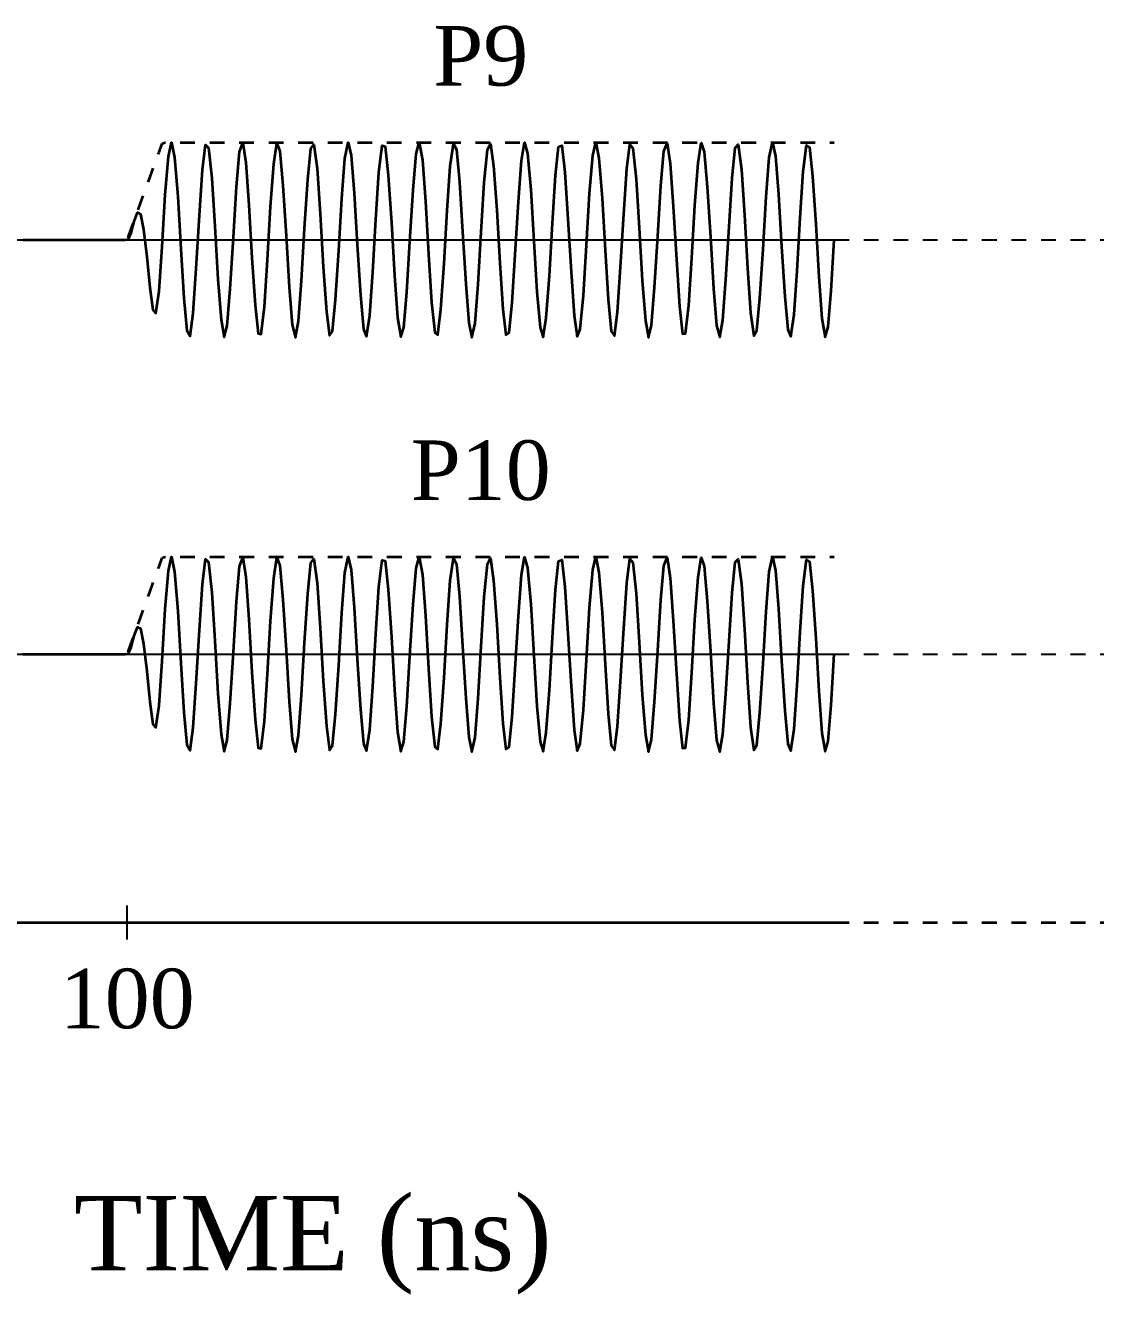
# Model space of a CAD drawing. Header units: metres. Extents: x -19 to 182, y -9 to 258.
# Drawn here: x 79.8 to 130.5, y -8.7 to 51.5 of the extents above; entities that cross this region are included whole.
import ezdxf
from ezdxf.enums import TextEntityAlignment as Align

# ---------------------------------------------------------------- set-up
doc = ezdxf.new("R2010")
doc.units = ezdxf.units.M
doc.linetypes.add('JIS_02_0.7', pattern=[1.4, 0.7, -0.7])
doc.layers.add('BASE', color=8, linetype='Continuous', lineweight=25)
doc.layers.add('WAVE', color=7, linetype='Continuous', lineweight=35)
doc.layers.add('TEXT', color=7, linetype='Continuous')
doc.styles.add('TNR', font='Times New Roman.ttf')

msp = doc.modelspace()

# ---------------------------------------------------------------- linework, layer by layer
at = {"layer": 'BASE', "lineweight": 25, "flags": 128}
for points in [[(0.838, 41.318), (118.146, 41.318)], [(0.838, 21.67), (118.146, 21.67)], [(84.63, 8.148), (84.63, 9.766)]]:
    msp.add_lwpolyline(points, dxfattribs=at)
at = {"layer": 'BASE', "linetype": 'JIS_02_0.7', "lineweight": 25, "flags": 128}
for points in [[(118.146, 41.318), (131.553, 41.318)], [(118.146, 21.67), (131.553, 21.67)]]:
    msp.add_lwpolyline(points, dxfattribs=at)
at = {"layer": 'BASE', "lineweight": 35, "flags": 128}
msp.add_lwpolyline([(0.838, 8.957), (118.146, 8.957)], dxfattribs=at)
at = {"layer": 'BASE', "linetype": 'JIS_02_0.7', "lineweight": 35, "flags": 128}
msp.add_lwpolyline([(118.146, 8.957), (131.553, 8.957)], dxfattribs=at)
at = {"layer": 'WAVE', "lineweight": 35, "flags": 128}
for points in [[(79.68, 41.318), (79.827, 41.318), (79.973, 41.318), (80.12, 41.318), (80.267, 41.318), (80.414, 41.318), (80.561, 41.318), (80.708, 41.318), (80.854, 41.318), (81.001, 41.318), (81.148, 41.318), (81.295, 41.318), (81.442, 41.318), (81.588, 41.318), (81.735, 41.318), (81.882, 41.318), (82.029, 41.318), (82.176, 41.318), (82.323, 41.318), (82.469, 41.318), (82.616, 41.318), (82.763, 41.318), (82.91, 41.318), (83.057, 41.318), (83.203, 41.318), (83.35, 41.318), (83.497, 41.318), (83.644, 41.318), (83.791, 41.318), (83.938, 41.318), (84.084, 41.318), (84.231, 41.318), (84.378, 41.318), (84.525, 41.318), (84.672, 41.336), (84.819, 41.656), (84.965, 42.199), (85.112, 42.611), (85.259, 42.542), (85.406, 41.81), (85.553, 40.521), (85.699, 39.064), (85.846, 38), (85.993, 37.852), (86.14, 38.893), (86.287, 40.995), (86.434, 43.451), (86.58, 45.281), (86.727, 45.941), (86.874, 45.234), (87.021, 43.37), (87.168, 40.9), (87.314, 38.554), (87.461, 37.024), (87.608, 36.762), (87.755, 37.847), (87.902, 39.957), (88.049, 42.469), (88.195, 44.641), (88.342, 45.831), (88.489, 45.688), (88.636, 44.254), (88.783, 41.952), (88.929, 39.463), (89.076, 37.522), (89.223, 36.702), (89.37, 37.246), (89.517, 38.993), (89.664, 41.427), (89.81, 43.828), (89.957, 45.488), (90.104, 45.916), (90.251, 44.985), (90.398, 42.971), (90.544, 40.468), (90.691, 38.217), (90.838, 36.881), (90.985, 36.857), (91.132, 38.15), (91.279, 40.379), (91.425, 42.886), (91.572, 44.929), (91.719, 45.905), (91.866, 45.526), (92.013, 43.904), (92.159, 41.518), (92.306, 39.072), (92.453, 37.29), (92.6, 36.698), (92.747, 37.471), (92.894, 39.38), (93.04, 41.862), (93.187, 44.183), (93.334, 45.657), (93.481, 45.85), (93.628, 44.703), (93.774, 42.557), (93.921, 40.044), (94.068, 37.907), (94.215, 36.779), (94.362, 36.991), (94.509, 38.481), (94.655, 40.81), (94.802, 43.288), (94.949, 45.185), (95.096, 45.939), (95.243, 45.327), (95.389, 43.532), (95.536, 41.082), (95.683, 38.701), (95.83, 37.094), (95.977, 36.735), (96.124, 37.729), (96.27, 39.784), (96.417, 42.292), (96.564, 44.512), (96.711, 45.788), (96.858, 45.744), (97.004, 44.392), (97.151, 42.131), (97.298, 39.631), (97.445, 37.629), (97.592, 36.716), (97.739, 37.163), (97.885, 38.838), (98.032, 41.245), (98.179, 43.674), (98.326, 45.406), (98.473, 45.931), (98.62, 45.093), (98.766, 43.139), (98.913, 40.648), (99.06, 38.354), (99.207, 36.936), (99.354, 36.812), (99.5, 38.02), (99.647, 40.202), (99.794, 42.713), (99.941, 44.813), (100.088, 45.879), (100.235, 45.598), (100.381, 44.053), (100.528, 41.699), (100.675, 39.233), (100.822, 37.382), (100.969, 36.695), (101.115, 37.373), (101.262, 39.217), (101.409, 41.681), (101.556, 44.038), (101.703, 45.591), (101.85, 45.882), (101.996, 44.825), (102.143, 42.731), (102.29, 40.22), (102.437, 38.033), (102.584, 36.817), (102.73, 36.93), (102.877, 38.34), (103.024, 40.63), (103.171, 43.123), (103.318, 45.082), (103.465, 45.93), (103.611, 45.415), (103.758, 43.689), (103.905, 41.263), (104.052, 38.853), (104.199, 37.171), (104.345, 36.715), (104.492, 37.618), (104.639, 39.614), (104.786, 42.114), (104.933, 44.378), (105.08, 45.739), (105.226, 45.793), (105.373, 44.525), (105.52, 42.31), (105.667, 39.801), (105.814, 37.741), (105.96, 36.737), (106.107, 37.087), (106.254, 38.686), (106.401, 41.063), (106.548, 43.516), (106.695, 45.318), (106.841, 45.939), (106.988, 45.195), (107.135, 43.305), (107.282, 40.828), (107.429, 38.496), (107.575, 36.997), (107.722, 36.775), (107.869, 37.895), (108.016, 40.026), (108.163, 42.539), (108.31, 44.691), (108.456, 45.846), (108.603, 45.664), (108.75, 44.197), (108.897, 41.88), (109.044, 39.397), (109.19, 37.481), (109.337, 36.699), (109.484, 37.281), (109.631, 39.056), (109.778, 41.499), (109.925, 43.889), (110.071, 45.519), (110.218, 45.908), (110.365, 44.94), (110.512, 42.903), (110.659, 40.397), (110.806, 38.163), (110.952, 36.861), (111.099, 36.876), (111.246, 38.203), (111.393, 40.45), (111.54, 42.954), (111.686, 44.974), (111.833, 45.914), (111.98, 45.496), (112.127, 43.843), (112.274, 41.445), (112.421, 39.009), (112.567, 37.255), (112.714, 36.701), (112.861, 37.512), (113.008, 39.446), (113.155, 41.934), (113.301, 44.24), (113.448, 45.682), (113.595, 45.835), (113.742, 44.653), (113.889, 42.486), (114.036, 39.974), (114.182, 37.859), (114.329, 36.765), (114.476, 37.017), (114.623, 38.539), (114.77, 40.882), (114.916, 43.354), (115.063, 45.224), (115.21, 45.94), (115.357, 45.291), (115.504, 43.467), (115.651, 41.009), (115.797, 38.642), (115.944, 37.065), (116.091, 36.745), (116.238, 37.776), (116.385, 39.853), (116.531, 42.363), (116.678, 44.564), (116.825, 45.806), (116.972, 45.722), (117.119, 44.337), (117.266, 42.06), (117.412, 39.563), (117.559, 37.585), (117.706, 36.71), (117.853, 37.196), (118, 38.9), (118.146, 41.318)], [(79.68, 21.67), (79.827, 21.67), (79.973, 21.67), (80.12, 21.67), (80.267, 21.67), (80.414, 21.67), (80.561, 21.67), (80.708, 21.67), (80.854, 21.67), (81.001, 21.67), (81.148, 21.67), (81.295, 21.67), (81.442, 21.67), (81.588, 21.67), (81.735, 21.67), (81.882, 21.67), (82.029, 21.67), (82.176, 21.67), (82.323, 21.67), (82.469, 21.67), (82.616, 21.67), (82.763, 21.67), (82.91, 21.67), (83.057, 21.67), (83.203, 21.67), (83.35, 21.67), (83.497, 21.67), (83.644, 21.67), (83.791, 21.67), (83.938, 21.67), (84.084, 21.67), (84.231, 21.67), (84.378, 21.67), (84.525, 21.67), (84.672, 21.688), (84.819, 22.009), (84.965, 22.551), (85.112, 22.963), (85.259, 22.894), (85.406, 22.162), (85.553, 20.873), (85.699, 19.417), (85.846, 18.353), (85.993, 18.205), (86.14, 19.245), (86.287, 21.347), (86.434, 23.804), (86.58, 25.634), (86.727, 26.293), (86.874, 25.586), (87.021, 23.723), (87.168, 21.253), (87.314, 18.906), (87.461, 17.376), (87.608, 17.115), (87.755, 18.199), (87.902, 20.309), (88.049, 22.821), (88.195, 24.993), (88.342, 26.183), (88.489, 26.04), (88.636, 24.606), (88.783, 22.304), (88.929, 19.815), (89.076, 17.874), (89.223, 17.055), (89.37, 17.599), (89.517, 19.346), (89.664, 21.779), (89.81, 24.181), (89.957, 25.84), (90.104, 26.268), (90.251, 25.337), (90.398, 23.323), (90.544, 20.821), (90.691, 18.569), (90.838, 17.234), (90.985, 17.209), (91.132, 18.502), (91.279, 20.732), (91.425, 23.238), (91.572, 25.281), (91.719, 26.258), (91.866, 25.879), (92.013, 24.256), (92.159, 21.87), (92.306, 19.425), (92.453, 17.643), (92.6, 17.05), (92.747, 17.823), (92.894, 19.732), (93.04, 22.214), (93.187, 24.535), (93.334, 26.01), (93.481, 26.202), (93.628, 25.056), (93.774, 22.909), (93.921, 20.396), (94.068, 18.26), (94.215, 17.131), (94.362, 17.343), (94.509, 18.834), (94.655, 21.162), (94.802, 23.641), (94.949, 25.537), (95.096, 26.291), (95.243, 25.68), (95.389, 23.884), (95.536, 21.434), (95.683, 19.054), (95.83, 17.447), (95.977, 17.087), (96.124, 18.082), (96.27, 20.137), (96.417, 22.644), (96.564, 24.864), (96.711, 26.141), (96.858, 26.096), (97.004, 24.744), (97.151, 22.484), (97.298, 19.983), (97.445, 17.981), (97.592, 17.069), (97.739, 17.516), (97.885, 19.19), (98.032, 21.597), (98.179, 24.026), (98.326, 25.759), (98.473, 26.283), (98.62, 25.445), (98.766, 23.492), (98.913, 21), (99.06, 18.706), (99.207, 17.288), (99.354, 17.165), (99.5, 18.372), (99.647, 20.554), (99.794, 23.066), (99.941, 25.165), (100.088, 26.232), (100.235, 25.951), (100.381, 24.405), (100.528, 22.051), (100.675, 19.585), (100.822, 17.735), (100.969, 17.047), (101.115, 17.725), (101.262, 19.569), (101.409, 22.033), (101.556, 24.39), (101.703, 25.944), (101.85, 26.235), (101.996, 25.177), (102.143, 23.083), (102.29, 20.572), (102.437, 18.385), (102.584, 17.169), (102.73, 17.283), (102.877, 18.692), (103.024, 20.982), (103.171, 23.475), (103.318, 25.435), (103.465, 26.282), (103.611, 25.767), (103.758, 24.042), (103.905, 21.616), (104.052, 19.206), (104.199, 17.524), (104.345, 17.067), (104.492, 17.97), (104.639, 19.966), (104.786, 22.466), (104.933, 24.731), (105.08, 26.091), (105.226, 26.145), (105.373, 24.877), (105.52, 22.662), (105.667, 20.154), (105.814, 18.093), (105.96, 17.09), (106.107, 17.439), (106.254, 19.039), (106.401, 21.416), (106.548, 23.868), (106.695, 25.671), (106.841, 26.292), (106.988, 25.547), (107.135, 23.657), (107.282, 21.18), (107.429, 18.848), (107.575, 17.35), (107.722, 17.128), (107.869, 18.248), (108.016, 20.379), (108.163, 22.892), (108.31, 25.043), (108.456, 26.199), (108.603, 26.016), (108.75, 24.549), (108.897, 22.232), (109.044, 19.749), (109.19, 17.833), (109.337, 17.051), (109.484, 17.634), (109.631, 19.409), (109.778, 21.852), (109.925, 24.241), (110.071, 25.871), (110.218, 26.26), (110.365, 25.293), (110.512, 23.255), (110.659, 20.749), (110.806, 18.516), (110.952, 17.214), (111.099, 17.229), (111.246, 18.556), (111.393, 20.803), (111.54, 23.306), (111.686, 25.326), (111.833, 26.266), (111.98, 25.848), (112.127, 24.196), (112.274, 21.797), (112.421, 19.361), (112.567, 17.607), (112.714, 17.054), (112.861, 17.864), (113.008, 19.799), (113.155, 22.286), (113.301, 24.592), (113.448, 26.034), (113.595, 26.187), (113.742, 25.006), (113.889, 22.839), (114.036, 20.327), (114.182, 18.211), (114.329, 17.118), (114.476, 17.369), (114.623, 18.891), (114.77, 21.235), (114.916, 23.706), (115.063, 25.577), (115.21, 26.293), (115.357, 25.643), (115.504, 23.82), (115.651, 21.361), (115.797, 18.994), (115.944, 17.418), (116.091, 17.097), (116.238, 18.128), (116.385, 20.205), (116.531, 22.715), (116.678, 24.917), (116.825, 26.159), (116.972, 26.075), (117.119, 24.689), (117.266, 22.412), (117.412, 19.916), (117.559, 17.938), (117.706, 17.062), (117.853, 17.548), (118, 19.252), (118.146, 21.67)]]:
    msp.add_lwpolyline(points, dxfattribs=at)
at = {"layer": 'WAVE', "linetype": 'JIS_02_0.7', "lineweight": 35, "flags": 128}
for points in [[(84.672, 41.433), (84.819, 41.839), (84.965, 42.244), (85.112, 42.649), (85.259, 43.054), (85.406, 43.459), (85.553, 43.864), (85.699, 44.269), (85.846, 44.674), (85.993, 45.079), (86.14, 45.484), (86.287, 45.889), (86.434, 45.941), (86.58, 45.941), (86.727, 45.941), (86.874, 45.941), (87.021, 45.941), (87.168, 45.941), (87.314, 45.941), (87.461, 45.941), (87.608, 45.941), (87.755, 45.941), (87.902, 45.941), (88.049, 45.941), (88.195, 45.941), (88.342, 45.941), (88.489, 45.941), (88.636, 45.941), (88.783, 45.941), (88.929, 45.941), (89.076, 45.941), (89.223, 45.941), (89.37, 45.941), (89.517, 45.941), (89.664, 45.941), (89.81, 45.941), (89.957, 45.941), (90.104, 45.941), (90.251, 45.941), (90.398, 45.941), (90.544, 45.941), (90.691, 45.941), (90.838, 45.941), (90.985, 45.941), (91.132, 45.941), (91.279, 45.941), (91.425, 45.941), (91.572, 45.941), (91.719, 45.941), (91.866, 45.941), (92.013, 45.941), (92.159, 45.941), (92.306, 45.941), (92.453, 45.941), (92.6, 45.941), (92.747, 45.941), (92.894, 45.941), (93.04, 45.941), (93.187, 45.941), (93.334, 45.941), (93.481, 45.941), (93.628, 45.941), (93.774, 45.941), (93.921, 45.941), (94.068, 45.941), (94.215, 45.941), (94.362, 45.941), (94.509, 45.941), (94.655, 45.941), (94.802, 45.941), (94.949, 45.941), (95.096, 45.941), (95.243, 45.941), (95.389, 45.941), (95.536, 45.941), (95.683, 45.941), (95.83, 45.941), (95.977, 45.941), (96.124, 45.941), (96.27, 45.941), (96.417, 45.941), (96.564, 45.941), (96.711, 45.941), (96.858, 45.941), (97.004, 45.941), (97.151, 45.941), (97.298, 45.941), (97.445, 45.941), (97.592, 45.941), (97.739, 45.941), (97.885, 45.941), (98.032, 45.941), (98.179, 45.941), (98.326, 45.941), (98.473, 45.941), (98.62, 45.941), (98.766, 45.941), (98.913, 45.941), (99.06, 45.941), (99.207, 45.941), (99.354, 45.941), (99.5, 45.941), (99.647, 45.941), (99.794, 45.941), (99.941, 45.941), (100.088, 45.941), (100.235, 45.941), (100.381, 45.941), (100.528, 45.941), (100.675, 45.941), (100.822, 45.941), (100.969, 45.941), (101.115, 45.941), (101.262, 45.941), (101.409, 45.941), (101.556, 45.941), (101.703, 45.941), (101.85, 45.941), (101.996, 45.941), (102.143, 45.941), (102.29, 45.941), (102.437, 45.941), (102.584, 45.941), (102.73, 45.941), (102.877, 45.941), (103.024, 45.941), (103.171, 45.941), (103.318, 45.941), (103.465, 45.941), (103.611, 45.941), (103.758, 45.941), (103.905, 45.941), (104.052, 45.941), (104.199, 45.941), (104.345, 45.941), (104.492, 45.941), (104.639, 45.941), (104.786, 45.941), (104.933, 45.941), (105.08, 45.941), (105.226, 45.941), (105.373, 45.941), (105.52, 45.941), (105.667, 45.941), (105.814, 45.941), (105.96, 45.941), (106.107, 45.941), (106.254, 45.941), (106.401, 45.941), (106.548, 45.941), (106.695, 45.941), (106.841, 45.941), (106.988, 45.941), (107.135, 45.941), (107.282, 45.941), (107.429, 45.941), (107.575, 45.941), (107.722, 45.941), (107.869, 45.941), (108.016, 45.941), (108.163, 45.941), (108.31, 45.941), (108.456, 45.941), (108.603, 45.941), (108.75, 45.941), (108.897, 45.941), (109.044, 45.941), (109.19, 45.941), (109.337, 45.941), (109.484, 45.941), (109.631, 45.941), (109.778, 45.941), (109.925, 45.941), (110.071, 45.941), (110.218, 45.941), (110.365, 45.941), (110.512, 45.941), (110.659, 45.941), (110.806, 45.941), (110.952, 45.941), (111.099, 45.941), (111.246, 45.941), (111.393, 45.941), (111.54, 45.941), (111.686, 45.941), (111.833, 45.941), (111.98, 45.941), (112.127, 45.941), (112.274, 45.941), (112.421, 45.941), (112.567, 45.941), (112.714, 45.941), (112.861, 45.941), (113.008, 45.941), (113.155, 45.941), (113.301, 45.941), (113.448, 45.941), (113.595, 45.941), (113.742, 45.941), (113.889, 45.941), (114.036, 45.941), (114.182, 45.941), (114.329, 45.941), (114.476, 45.941), (114.623, 45.941), (114.77, 45.941), (114.916, 45.941), (115.063, 45.941), (115.21, 45.941), (115.357, 45.941), (115.504, 45.941), (115.651, 45.941), (115.797, 45.941), (115.944, 45.941), (116.091, 45.941), (116.238, 45.941), (116.385, 45.941), (116.531, 45.941), (116.678, 45.941), (116.825, 45.941), (116.972, 45.941), (117.119, 45.941), (117.266, 45.941), (117.412, 45.941), (117.559, 45.941), (117.706, 45.941), (117.853, 45.941), (118, 45.941), (118.146, 45.941)], [(84.672, 21.786), (84.819, 22.191), (84.965, 22.596), (85.112, 23.001), (85.259, 23.406), (85.406, 23.811), (85.553, 24.216), (85.699, 24.621), (85.846, 25.026), (85.993, 25.431), (86.14, 25.836), (86.287, 26.241), (86.434, 26.293), (86.58, 26.293), (86.727, 26.293), (86.874, 26.293), (87.021, 26.293), (87.168, 26.293), (87.314, 26.293), (87.461, 26.293), (87.608, 26.293), (87.755, 26.293), (87.902, 26.293), (88.049, 26.293), (88.195, 26.293), (88.342, 26.293), (88.489, 26.293), (88.636, 26.293), (88.783, 26.293), (88.929, 26.293), (89.076, 26.293), (89.223, 26.293), (89.37, 26.293), (89.517, 26.293), (89.664, 26.293), (89.81, 26.293), (89.957, 26.293), (90.104, 26.293), (90.251, 26.293), (90.398, 26.293), (90.544, 26.293), (90.691, 26.293), (90.838, 26.293), (90.985, 26.293), (91.132, 26.293), (91.279, 26.293), (91.425, 26.293), (91.572, 26.293), (91.719, 26.293), (91.866, 26.293), (92.013, 26.293), (92.159, 26.293), (92.306, 26.293), (92.453, 26.293), (92.6, 26.293), (92.747, 26.293), (92.894, 26.293), (93.04, 26.293), (93.187, 26.293), (93.334, 26.293), (93.481, 26.293), (93.628, 26.293), (93.774, 26.293), (93.921, 26.293), (94.068, 26.293), (94.215, 26.293), (94.362, 26.293), (94.509, 26.293), (94.655, 26.293), (94.802, 26.293), (94.949, 26.293), (95.096, 26.293), (95.243, 26.293), (95.389, 26.293), (95.536, 26.293), (95.683, 26.293), (95.83, 26.293), (95.977, 26.293), (96.124, 26.293), (96.27, 26.293), (96.417, 26.293), (96.564, 26.293), (96.711, 26.293), (96.858, 26.293), (97.004, 26.293), (97.151, 26.293), (97.298, 26.293), (97.445, 26.293), (97.592, 26.293), (97.739, 26.293), (97.885, 26.293), (98.032, 26.293), (98.179, 26.293), (98.326, 26.293), (98.473, 26.293), (98.62, 26.293), (98.766, 26.293), (98.913, 26.293), (99.06, 26.293), (99.207, 26.293), (99.354, 26.293), (99.5, 26.293), (99.647, 26.293), (99.794, 26.293), (99.941, 26.293), (100.088, 26.293), (100.235, 26.293), (100.381, 26.293), (100.528, 26.293), (100.675, 26.293), (100.822, 26.293), (100.969, 26.293), (101.115, 26.293), (101.262, 26.293), (101.409, 26.293), (101.556, 26.293), (101.703, 26.293), (101.85, 26.293), (101.996, 26.293), (102.143, 26.293), (102.29, 26.293), (102.437, 26.293), (102.584, 26.293), (102.73, 26.293), (102.877, 26.293), (103.024, 26.293), (103.171, 26.293), (103.318, 26.293), (103.465, 26.293), (103.611, 26.293), (103.758, 26.293), (103.905, 26.293), (104.052, 26.293), (104.199, 26.293), (104.345, 26.293), (104.492, 26.293), (104.639, 26.293), (104.786, 26.293), (104.933, 26.293), (105.08, 26.293), (105.226, 26.293), (105.373, 26.293), (105.52, 26.293), (105.667, 26.293), (105.814, 26.293), (105.96, 26.293), (106.107, 26.293), (106.254, 26.293), (106.401, 26.293), (106.548, 26.293), (106.695, 26.293), (106.841, 26.293), (106.988, 26.293), (107.135, 26.293), (107.282, 26.293), (107.429, 26.293), (107.575, 26.293), (107.722, 26.293), (107.869, 26.293), (108.016, 26.293), (108.163, 26.293), (108.31, 26.293), (108.456, 26.293), (108.603, 26.293), (108.75, 26.293), (108.897, 26.293), (109.044, 26.293), (109.19, 26.293), (109.337, 26.293), (109.484, 26.293), (109.631, 26.293), (109.778, 26.293), (109.925, 26.293), (110.071, 26.293), (110.218, 26.293), (110.365, 26.293), (110.512, 26.293), (110.659, 26.293), (110.806, 26.293), (110.952, 26.293), (111.099, 26.293), (111.246, 26.293), (111.393, 26.293), (111.54, 26.293), (111.686, 26.293), (111.833, 26.293), (111.98, 26.293), (112.127, 26.293), (112.274, 26.293), (112.421, 26.293), (112.567, 26.293), (112.714, 26.293), (112.861, 26.293), (113.008, 26.293), (113.155, 26.293), (113.301, 26.293), (113.448, 26.293), (113.595, 26.293), (113.742, 26.293), (113.889, 26.293), (114.036, 26.293), (114.182, 26.293), (114.329, 26.293), (114.476, 26.293), (114.623, 26.293), (114.77, 26.293), (114.916, 26.293), (115.063, 26.293), (115.21, 26.293), (115.357, 26.293), (115.504, 26.293), (115.651, 26.293), (115.797, 26.293), (115.944, 26.293), (116.091, 26.293), (116.238, 26.293), (116.385, 26.293), (116.531, 26.293), (116.678, 26.293), (116.825, 26.293), (116.972, 26.293), (117.119, 26.293), (117.266, 26.293), (117.412, 26.293), (117.559, 26.293), (117.706, 26.293), (117.853, 26.293), (118, 26.293), (118.146, 26.293)]]:
    msp.add_lwpolyline(points, dxfattribs=at)

# ---------------------------------------------------------------- texts
at = {"layer": 'TEXT', "style": 'TNR'}
for s, p in [('P9', (101.388, 47.79)), ('P10', (101.388, 28.142))]:
    msp.add_text(s, height=2.8222, dxfattribs=at).set_placement(p, align=Align.BOTTOM_CENTER)
msp.add_text('100', height=2.8222, dxfattribs=at).set_placement((84.63, 6.761), align=Align.TOP_CENTER)
msp.add_text('TIME (ns)', height=3.5278, dxfattribs=at).set_placement((93.428, -5.779), align=Align.MIDDLE_CENTER)

doc.saveas('drawing.dxf')
